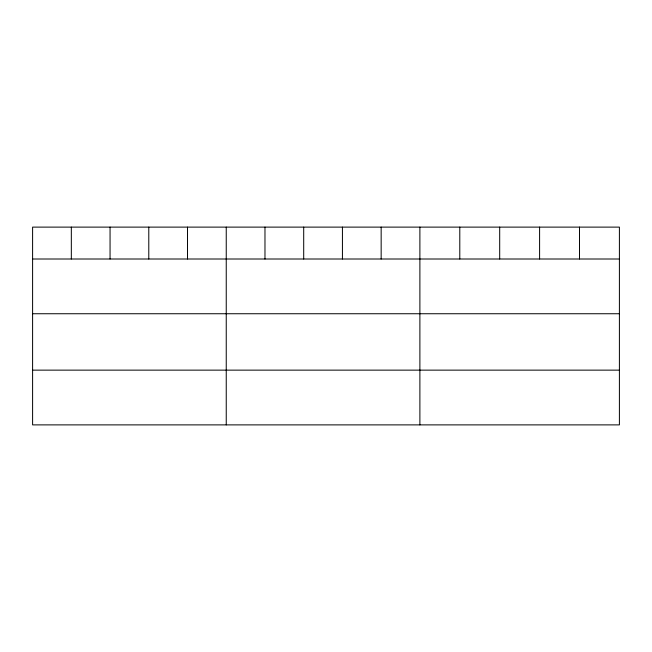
<?xml version="1.0" encoding="UTF-8"?>
<svg xmlns="http://www.w3.org/2000/svg" width="652" height="652" viewBox="0 0 652 652"><rect width="100%" height="100%" fill="white"/><g stroke="black" fill="none" stroke-linecap="round" stroke-linejoin="round"><path stroke-width="0.98" d="M619.4 259.007L619.4 424.884L32.6 424.884L32.6 227.116L619.4 227.116L619.4 259.007L32.6 259.007M32.6 313.742L619.4 313.742M32.6 370.14L619.4 370.14M579.498 227.116L579.498 259.007M539.595 227.116L539.595 259.007M499.693 227.116L499.693 259.007M459.79 227.116L459.79 259.007M419.888 227.116L419.888 424.884M381.159 227.116L381.159 259.007M342.43 227.116L342.43 259.007M303.702 227.116L303.702 259.007M264.973 227.116L264.973 259.007M226.244 227.116L226.244 424.884M187.515 227.116L187.515 259.007M148.786 227.116L148.786 259.007M110.058 227.116L110.058 259.007M71.329 227.116L71.329 259.007"/></g></svg>
